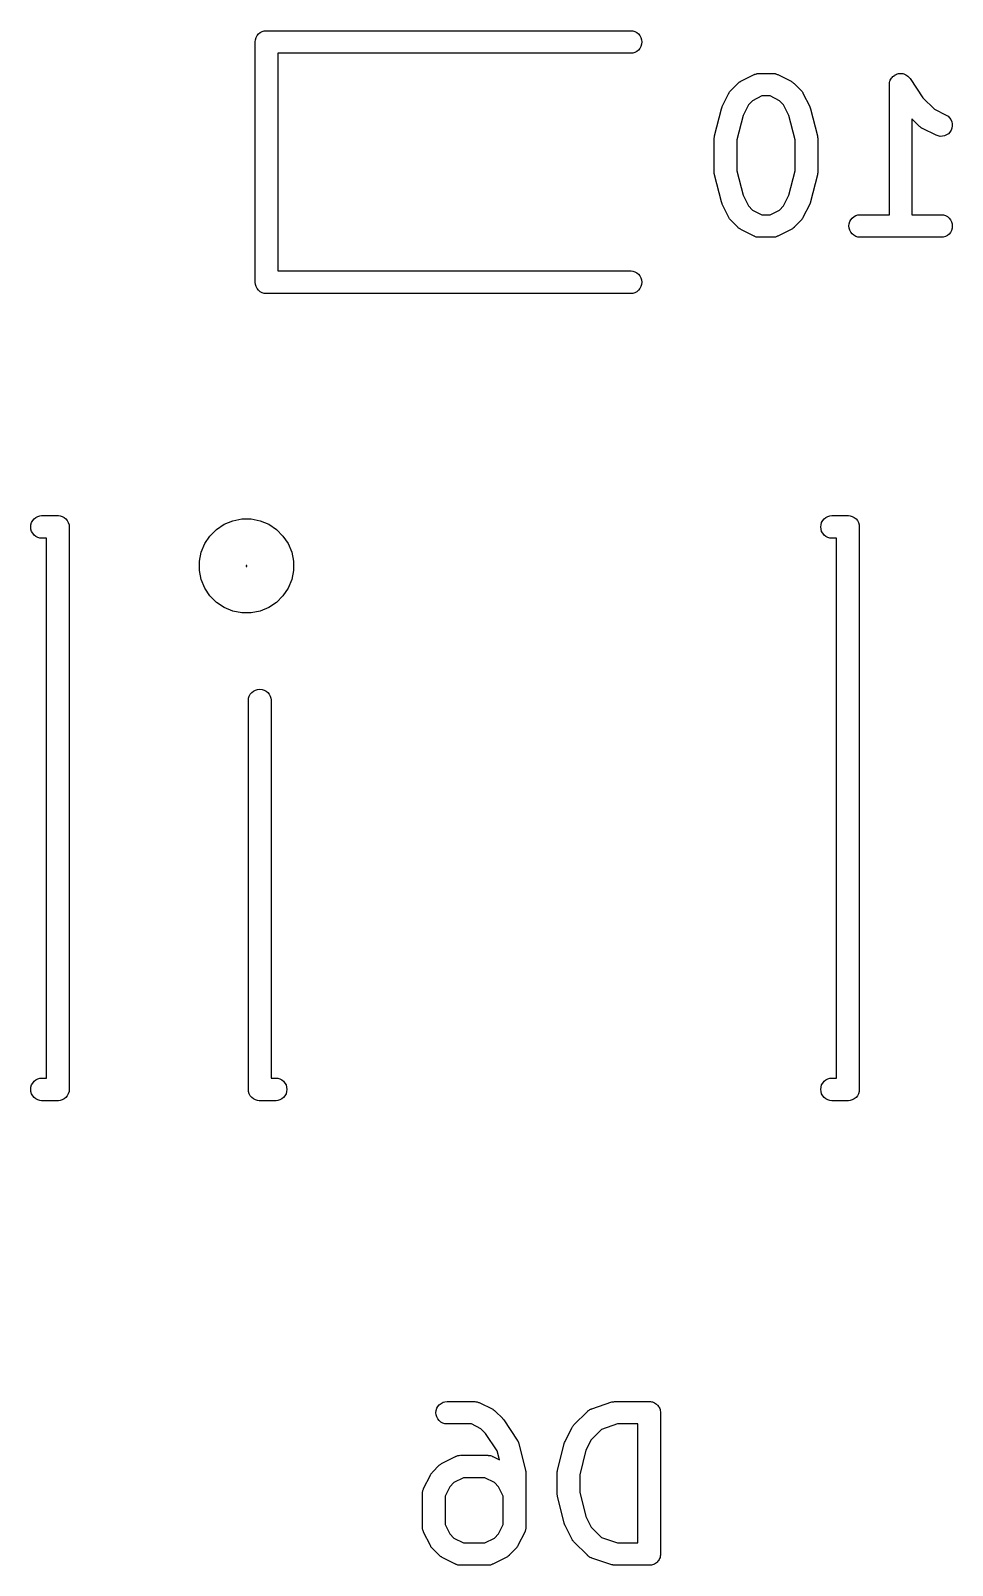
# Model space of a CAD drawing. Extents: x 145.4 to 244, y -155.2 to -73.6.
# Drawn here: x 188.07 to 194.59, y -154.2 to -143.34 of the extents above; entities that cross this region are included whole.
import ezdxf

# ---------------------------------------------------------------- set-up
doc = ezdxf.new("R2010")
doc.units = 0
doc.layers.add('BLACK', color=7, linetype='CONTINUOUS')

msp = doc.modelspace()

# ---------------------------------------------------------------- linework, layer by layer
at = {"layer": 'BLACK', "linetype": 'CONTINUOUS'}
for p, q in [((189.693, -143.355), (189.707, -143.348)), ((189.707, -143.348), (189.722, -143.343)), ((189.722, -143.343), (189.734, -143.342)), ((189.734, -143.342), (189.738, -143.342)), ((189.738, -143.342), (189.742, -143.342)), ((189.742, -143.342), (192.316, -143.342)), ((192.316, -143.342), (192.328, -143.343)), ((192.328, -143.343), (192.343, -143.348)), ((192.343, -143.348), (192.357, -143.355)), ((189.658, -143.422), (189.659, -143.406)), ((189.658, -143.426), (189.658, -143.422)), ((189.658, -145.118), (189.658, -143.426)), ((189.659, -143.406), (189.664, -143.391)), ((189.664, -143.391), (189.671, -143.377)), ((189.671, -143.377), (189.681, -143.365)), ((189.681, -143.365), (189.693, -143.355)), ((192.357, -143.355), (192.369, -143.365)), ((192.369, -143.365), (192.379, -143.377)), ((192.379, -143.377), (192.386, -143.391)), ((192.386, -143.453), (192.379, -143.467)), ((192.386, -143.391), (192.391, -143.406)), ((192.391, -143.438), (192.386, -143.453)), ((192.391, -143.406), (192.392, -143.422)), ((192.392, -143.422), (192.391, -143.438)), ((192.316, -143.502), (189.818, -143.502)), ((189.818, -143.502), (189.818, -145.042)), ((192.328, -143.501), (192.316, -143.502)), ((192.343, -143.496), (192.328, -143.501)), ((192.357, -143.489), (192.343, -143.496)), ((192.369, -143.479), (192.357, -143.489)), ((192.379, -143.467), (192.369, -143.479)), ((193.092, -143.7), (193.187, -143.653)), ((193.187, -143.653), (193.188, -143.652)), ((193.188, -143.652), (193.19, -143.652)), ((193.19, -143.652), (193.192, -143.65)), ((193.192, -143.65), (193.197, -143.649)), ((193.197, -143.649), (193.203, -143.647)), ((193.203, -143.647), (193.205, -143.647)), ((193.205, -143.647), (193.207, -143.646)), ((193.207, -143.646), (193.213, -143.645)), ((193.213, -143.645), (193.218, -143.645)), ((193.218, -143.645), (193.22, -143.645)), ((193.22, -143.645), (193.223, -143.644)), ((193.223, -143.644), (193.318, -143.644)), ((193.318, -143.644), (193.319, -143.644)), ((193.319, -143.644), (193.321, -143.645)), ((193.321, -143.645), (193.324, -143.645)), ((193.324, -143.645), (193.329, -143.646)), ((193.329, -143.646), (193.335, -143.646)), ((193.335, -143.646), (193.337, -143.647)), ((193.337, -143.647), (193.339, -143.647)), ((193.339, -143.647), (193.344, -143.649)), ((193.344, -143.649), (193.349, -143.651)), ((193.349, -143.651), (193.352, -143.652)), ((193.352, -143.652), (193.354, -143.653)), ((193.354, -143.653), (193.449, -143.7)), ((194.157, -143.679), (194.162, -143.673)), ((194.162, -143.673), (194.167, -143.667)), ((194.167, -143.667), (194.173, -143.663)), ((194.167, -143.667), (194.167, -143.667)), ((194.167, -143.667), (194.167, -143.667)), ((194.173, -143.663), (194.179, -143.658)), ((194.179, -143.657), (194.186, -143.654)), ((194.179, -143.658), (194.179, -143.657)), ((194.179, -143.657), (194.179, -143.657)), ((194.186, -143.654), (194.193, -143.65)), ((194.193, -143.65), (194.201, -143.648)), ((194.193, -143.65), (194.193, -143.65)), ((194.193, -143.65), (194.193, -143.65)), ((194.201, -143.648), (194.208, -143.646)), ((194.208, -143.646), (194.215, -143.645)), ((194.208, -143.646), (194.208, -143.646)), ((194.208, -143.646), (194.208, -143.646)), ((194.215, -143.645), (194.223, -143.644)), ((194.223, -143.644), (194.223, -143.644)), ((194.223, -143.644), (194.231, -143.645)), ((194.223, -143.644), (194.223, -143.644)), ((194.231, -143.645), (194.239, -143.646)), ((194.239, -143.646), (194.239, -143.646)), ((194.239, -143.646), (194.239, -143.646)), ((194.239, -143.646), (194.246, -143.648)), ((194.246, -143.648), (194.254, -143.651)), ((194.254, -143.651), (194.254, -143.651)), ((194.254, -143.651), (194.254, -143.651)), ((194.254, -143.651), (194.26, -143.654)), ((194.26, -143.654), (194.267, -143.658)), ((194.267, -143.658), (194.267, -143.658)), ((194.267, -143.658), (194.267, -143.658)), ((194.267, -143.658), (194.273, -143.663)), ((194.273, -143.663), (194.279, -143.668)), ((194.279, -143.668), (194.279, -143.668)), ((194.279, -143.668), (194.279, -143.668)), ((194.279, -143.668), (194.284, -143.674)), ((194.284, -143.674), (194.289, -143.68)), ((192.961, -143.879), (193.008, -143.784)), ((193.008, -143.784), (193.009, -143.783)), ((193.009, -143.783), (193.011, -143.779)), ((193.011, -143.779), (193.013, -143.775)), ((193.013, -143.775), (193.015, -143.773)), ((193.015, -143.773), (193.017, -143.77)), ((193.017, -143.77), (193.02, -143.767)), ((193.02, -143.767), (193.023, -143.763)), ((193.023, -143.763), (193.071, -143.715)), ((193.071, -143.715), (193.072, -143.715)), ((193.072, -143.715), (193.075, -143.712)), ((193.075, -143.712), (193.078, -143.709)), ((193.078, -143.709), (193.081, -143.707)), ((193.081, -143.707), (193.084, -143.705)), ((193.084, -143.705), (193.088, -143.703)), ((193.088, -143.703), (193.092, -143.7)), ((193.449, -143.7), (193.45, -143.701)), ((193.45, -143.701), (193.454, -143.703)), ((193.454, -143.703), (193.458, -143.706)), ((193.458, -143.706), (193.46, -143.708)), ((193.46, -143.708), (193.463, -143.709)), ((193.463, -143.709), (193.466, -143.713)), ((193.466, -143.713), (193.47, -143.715)), ((193.47, -143.715), (193.517, -143.763)), ((193.517, -143.763), (193.518, -143.764)), ((193.518, -143.764), (193.521, -143.767)), ((193.521, -143.767), (193.524, -143.771)), ((193.524, -143.771), (193.526, -143.773)), ((193.526, -143.773), (193.528, -143.776)), ((193.528, -143.776), (193.53, -143.78)), ((193.53, -143.78), (193.532, -143.784)), ((193.532, -143.784), (193.58, -143.879)), ((194.143, -143.723), (194.144, -143.715)), ((194.143, -143.724), (194.143, -143.723)), ((194.143, -143.723), (194.143, -143.723)), ((194.143, -143.723), (194.143, -143.723)), ((194.143, -143.723), (194.143, -143.723)), ((194.143, -144.644), (194.143, -143.724)), ((194.144, -143.708), (194.147, -143.7)), ((194.144, -143.715), (194.144, -143.708)), ((194.144, -143.708), (194.144, -143.708)), ((194.144, -143.708), (194.144, -143.708)), ((194.147, -143.7), (194.149, -143.693)), ((194.149, -143.693), (194.153, -143.686)), ((194.149, -143.693), (194.149, -143.693)), ((194.149, -143.693), (194.149, -143.693)), ((194.153, -143.686), (194.157, -143.679)), ((194.157, -143.679), (194.157, -143.679)), ((194.157, -143.679), (194.157, -143.679)), ((194.289, -143.68), (194.38, -143.816)), ((192.955, -143.894), (192.958, -143.887)), ((192.955, -143.895), (192.955, -143.894)), ((192.955, -143.894), (192.955, -143.894)), ((192.955, -143.894), (192.955, -143.894)), ((192.958, -143.887), (192.96, -143.88)), ((192.96, -143.88), (192.961, -143.879)), ((192.961, -143.879), (192.961, -143.879)), ((193.146, -143.867), (193.108, -143.943)), ((193.175, -143.838), (193.146, -143.867)), ((193.242, -143.804), (193.175, -143.838)), ((193.299, -143.804), (193.242, -143.804)), ((193.366, -143.838), (193.299, -143.804)), ((193.395, -143.867), (193.366, -143.838)), ((193.433, -143.943), (193.395, -143.867)), ((193.58, -143.879), (193.58, -143.88)), ((193.58, -143.88), (193.581, -143.88)), ((193.581, -143.88), (193.581, -143.881)), ((193.581, -143.881), (193.583, -143.888)), ((193.583, -143.888), (193.586, -143.895)), ((194.38, -143.816), (194.461, -143.897)), ((192.907, -144.086), (192.955, -143.895)), ((193.108, -143.943), (193.065, -144.115)), ((193.476, -144.115), (193.433, -143.943)), ((193.586, -143.895), (193.586, -143.895)), ((193.586, -143.895), (193.586, -143.895)), ((193.586, -143.895), (193.634, -144.086)), ((194.357, -144.019), (194.303, -143.965)), ((194.303, -143.965), (194.303, -144.644)), ((194.461, -143.897), (194.544, -143.939)), ((194.544, -143.939), (194.545, -143.939)), ((194.545, -143.939), (194.558, -143.948)), ((194.558, -143.948), (194.569, -143.958)), ((194.569, -143.958), (194.578, -143.971)), ((194.578, -143.971), (194.585, -143.986)), ((194.585, -143.986), (194.588, -144.001)), ((194.588, -144.001), (194.588, -144.016)), ((192.905, -144.101), (192.906, -144.095)), ((192.905, -144.103), (192.905, -144.101)), ((192.905, -144.104), (192.905, -144.103)), ((192.905, -144.105), (192.905, -144.104)), ((192.905, -144.343), (192.905, -144.105)), ((192.906, -144.089), (192.907, -144.087)), ((192.906, -144.095), (192.906, -144.089)), ((192.907, -144.087), (192.907, -144.086)), ((193.634, -144.086), (193.634, -144.087)), ((193.634, -144.087), (193.634, -144.088)), ((193.634, -144.088), (193.634, -144.09)), ((193.634, -144.09), (193.635, -144.096)), ((193.635, -144.096), (193.636, -144.102)), ((193.636, -144.102), (193.636, -144.104)), ((193.636, -144.104), (193.636, -144.105)), ((193.636, -144.105), (193.636, -144.343)), ((194.36, -144.022), (194.357, -144.019)), ((194.363, -144.025), (194.36, -144.022)), ((194.366, -144.027), (194.363, -144.025)), ((194.369, -144.029), (194.366, -144.027)), ((194.373, -144.031), (194.369, -144.029)), ((194.376, -144.034), (194.373, -144.031)), ((194.377, -144.034), (194.376, -144.034)), ((194.473, -144.082), (194.377, -144.034)), ((194.487, -144.087), (194.473, -144.082)), ((194.503, -144.09), (194.487, -144.087)), ((194.518, -144.089), (194.503, -144.09)), ((194.533, -144.086), (194.518, -144.089)), ((194.548, -144.08), (194.533, -144.086)), ((194.561, -144.071), (194.548, -144.08)), ((194.571, -144.06), (194.561, -144.071)), ((194.58, -144.046), (194.571, -144.06)), ((194.585, -144.032), (194.58, -144.046)), ((194.588, -144.016), (194.585, -144.032)), ((193.065, -144.115), (193.065, -144.334)), ((193.476, -144.334), (193.476, -144.115)), ((192.905, -144.345), (192.905, -144.343)), ((192.905, -144.346), (192.905, -144.345)), ((192.905, -144.353), (192.905, -144.346)), ((192.906, -144.359), (192.905, -144.353)), ((192.907, -144.36), (192.906, -144.359)), ((192.907, -144.362), (192.907, -144.36)), ((192.907, -144.363), (192.907, -144.362)), ((192.955, -144.553), (192.907, -144.363)), ((193.065, -144.334), (193.108, -144.506)), ((193.433, -144.506), (193.476, -144.334)), ((193.634, -144.363), (193.586, -144.553)), ((193.635, -144.354), (193.634, -144.36)), ((193.634, -144.36), (193.634, -144.361)), ((193.634, -144.361), (193.634, -144.363)), ((193.636, -144.347), (193.635, -144.354)), ((193.636, -144.343), (193.636, -144.345)), ((193.636, -144.345), (193.636, -144.346)), ((193.636, -144.346), (193.636, -144.347)), ((193.108, -144.506), (193.146, -144.582)), ((193.395, -144.582), (193.433, -144.506)), ((192.955, -144.554), (192.955, -144.553)), ((192.957, -144.561), (192.955, -144.554)), ((192.955, -144.554), (192.955, -144.554)), ((192.96, -144.568), (192.957, -144.561)), ((192.96, -144.569), (192.96, -144.568)), ((192.96, -144.568), (192.96, -144.568)), ((192.961, -144.57), (192.96, -144.569)), ((193.008, -144.665), (192.961, -144.57)), ((193.146, -144.582), (193.175, -144.611)), ((193.175, -144.611), (193.242, -144.644)), ((193.242, -144.644), (193.299, -144.644)), ((193.299, -144.644), (193.366, -144.611)), ((193.366, -144.611), (193.395, -144.582)), ((193.58, -144.57), (193.532, -144.665)), ((193.583, -144.562), (193.58, -144.569)), ((193.58, -144.569), (193.58, -144.569)), ((193.58, -144.569), (193.58, -144.57)), ((193.586, -144.555), (193.583, -144.562)), ((193.586, -144.553), (193.586, -144.554)), ((193.586, -144.554), (193.586, -144.555)), ((193.586, -144.555), (193.586, -144.555)), ((193.893, -144.658), (193.906, -144.65)), ((193.906, -144.65), (193.921, -144.646)), ((193.921, -144.646), (193.937, -144.644)), ((193.937, -144.644), (194.143, -144.644)), ((194.303, -144.644), (194.508, -144.644)), ((194.508, -144.644), (194.51, -144.644)), ((194.51, -144.644), (194.525, -144.646)), ((194.525, -144.646), (194.54, -144.651)), ((194.54, -144.651), (194.554, -144.658)), ((193.011, -144.669), (193.008, -144.665)), ((193.013, -144.673), (193.011, -144.669)), ((193.015, -144.675), (193.013, -144.673)), ((193.017, -144.678), (193.015, -144.675)), ((193.02, -144.681), (193.017, -144.678)), ((193.022, -144.685), (193.02, -144.681)), ((193.023, -144.686), (193.022, -144.685)), ((193.071, -144.733), (193.023, -144.686)), ((193.074, -144.736), (193.071, -144.733)), ((193.078, -144.739), (193.074, -144.736)), ((193.08, -144.741), (193.078, -144.739)), ((193.083, -144.743), (193.08, -144.741)), ((193.087, -144.745), (193.083, -144.743)), ((193.091, -144.748), (193.087, -144.745)), ((193.092, -144.748), (193.091, -144.748)), ((193.187, -144.796), (193.092, -144.748)), ((193.449, -144.748), (193.354, -144.796)), ((193.453, -144.746), (193.449, -144.748)), ((193.457, -144.744), (193.453, -144.746)), ((193.459, -144.742), (193.457, -144.744)), ((193.462, -144.74), (193.459, -144.742)), ((193.465, -144.737), (193.462, -144.74)), ((193.469, -144.734), (193.465, -144.737)), ((193.47, -144.733), (193.469, -144.734)), ((193.517, -144.686), (193.47, -144.733)), ((193.52, -144.682), (193.517, -144.686)), ((193.523, -144.679), (193.52, -144.682)), ((193.525, -144.676), (193.523, -144.679)), ((193.527, -144.674), (193.525, -144.676)), ((193.529, -144.67), (193.527, -144.674)), ((193.532, -144.666), (193.529, -144.67)), ((193.532, -144.665), (193.532, -144.666)), ((193.857, -144.724), (193.859, -144.708)), ((193.858, -144.739), (193.857, -144.724)), ((193.863, -144.754), (193.858, -144.739)), ((193.859, -144.708), (193.863, -144.693)), ((193.863, -144.693), (193.871, -144.68)), ((193.87, -144.768), (193.863, -144.754)), ((193.871, -144.68), (193.881, -144.668)), ((193.881, -144.668), (193.893, -144.658)), ((194.554, -144.658), (194.566, -144.668)), ((194.566, -144.668), (194.575, -144.681)), ((194.575, -144.681), (194.583, -144.694)), ((194.582, -144.755), (194.575, -144.769)), ((194.587, -144.74), (194.582, -144.755)), ((194.583, -144.694), (194.587, -144.709)), ((194.587, -144.709), (194.588, -144.725)), ((194.588, -144.725), (194.587, -144.74)), ((193.189, -144.797), (193.187, -144.796)), ((193.191, -144.798), (193.189, -144.797)), ((193.196, -144.8), (193.191, -144.798)), ((193.201, -144.802), (193.196, -144.8)), ((193.204, -144.802), (193.201, -144.802)), ((193.206, -144.803), (193.204, -144.802)), ((193.211, -144.803), (193.206, -144.803)), ((193.217, -144.804), (193.211, -144.803)), ((193.219, -144.804), (193.217, -144.804)), ((193.222, -144.804), (193.219, -144.804)), ((193.223, -144.804), (193.222, -144.804)), ((193.318, -144.804), (193.223, -144.804)), ((193.32, -144.804), (193.318, -144.804)), ((193.323, -144.804), (193.32, -144.804)), ((193.328, -144.803), (193.323, -144.804)), ((193.333, -144.803), (193.328, -144.803)), ((193.336, -144.802), (193.333, -144.803)), ((193.338, -144.802), (193.336, -144.802)), ((193.343, -144.8), (193.338, -144.802)), ((193.348, -144.798), (193.343, -144.8)), ((193.35, -144.797), (193.348, -144.798)), ((193.353, -144.796), (193.35, -144.797)), ((193.354, -144.796), (193.353, -144.796)), ((193.88, -144.78), (193.87, -144.768)), ((193.892, -144.79), (193.88, -144.78)), ((193.905, -144.798), (193.892, -144.79)), ((193.92, -144.803), (193.905, -144.798)), ((193.936, -144.804), (193.92, -144.803)), ((193.937, -144.804), (193.936, -144.804)), ((194.508, -144.804), (193.937, -144.804)), ((194.524, -144.803), (194.508, -144.804)), ((194.539, -144.798), (194.524, -144.803)), ((194.553, -144.791), (194.539, -144.798)), ((194.565, -144.781), (194.553, -144.791)), ((194.575, -144.769), (194.565, -144.781)), ((189.818, -145.042), (192.316, -145.042)), ((192.316, -145.042), (192.328, -145.043)), ((192.328, -145.043), (192.343, -145.048)), ((192.343, -145.048), (192.357, -145.055)), ((192.357, -145.055), (192.369, -145.065)), ((192.369, -145.065), (192.379, -145.077)), ((192.379, -145.077), (192.386, -145.091)), ((189.658, -145.122), (189.658, -145.118)), ((189.659, -145.138), (189.658, -145.122)), ((189.664, -145.153), (189.659, -145.138)), ((189.671, -145.167), (189.664, -145.153)), ((189.681, -145.179), (189.671, -145.167)), ((189.693, -145.189), (189.681, -145.179)), ((189.707, -145.196), (189.693, -145.189)), ((189.722, -145.201), (189.707, -145.196)), ((192.343, -145.196), (192.328, -145.201)), ((192.357, -145.189), (192.343, -145.196)), ((192.369, -145.179), (192.357, -145.189)), ((192.379, -145.167), (192.369, -145.179)), ((192.386, -145.153), (192.379, -145.167)), ((192.386, -145.091), (192.391, -145.106)), ((192.391, -145.138), (192.386, -145.153)), ((192.391, -145.106), (192.392, -145.122)), ((192.392, -145.122), (192.391, -145.138)), ((189.738, -145.202), (189.722, -145.201)), ((189.742, -145.202), (189.738, -145.202)), ((192.316, -145.202), (189.742, -145.202)), ((192.328, -145.201), (192.316, -145.202)), ((188.072, -146.838), (188.076, -146.823)), ((188.076, -146.823), (188.084, -146.809)), ((188.084, -146.809), (188.094, -146.797)), ((188.094, -146.797), (188.106, -146.787)), ((188.106, -146.787), (188.12, -146.78)), ((188.12, -146.78), (188.135, -146.775)), ((188.135, -146.775), (188.147, -146.774)), ((188.147, -146.774), (188.258, -146.774)), ((188.258, -146.774), (188.262, -146.774)), ((188.262, -146.774), (188.266, -146.774)), ((188.266, -146.774), (188.278, -146.775)), ((188.278, -146.775), (188.293, -146.78)), ((188.293, -146.78), (188.307, -146.787)), ((188.307, -146.787), (188.319, -146.797)), ((188.319, -146.797), (188.329, -146.809)), ((188.329, -146.809), (188.336, -146.823)), ((188.336, -146.823), (188.341, -146.838)), ((189.439, -146.835), (189.499, -146.81)), ((189.499, -146.81), (189.563, -146.797)), ((189.563, -146.797), (189.629, -146.797)), ((189.629, -146.797), (189.693, -146.81)), ((189.693, -146.81), (189.753, -146.835)), ((193.66, -146.838), (193.664, -146.823)), ((193.664, -146.823), (193.672, -146.809)), ((193.672, -146.809), (193.682, -146.797)), ((193.682, -146.797), (193.694, -146.787)), ((193.694, -146.787), (193.708, -146.78)), ((193.708, -146.78), (193.723, -146.775)), ((193.723, -146.775), (193.735, -146.774)), ((193.735, -146.774), (193.846, -146.774)), ((193.846, -146.774), (193.85, -146.774)), ((193.85, -146.774), (193.854, -146.774)), ((193.854, -146.774), (193.866, -146.775)), ((193.866, -146.775), (193.881, -146.78)), ((193.881, -146.78), (193.895, -146.787)), ((193.895, -146.787), (193.907, -146.797)), ((193.907, -146.797), (193.917, -146.809)), ((193.917, -146.809), (193.924, -146.823)), ((193.924, -146.823), (193.929, -146.838)), ((188.07, -146.854), (188.072, -146.838)), ((188.072, -146.87), (188.07, -146.854)), ((188.076, -146.885), (188.072, -146.87)), ((188.084, -146.899), (188.076, -146.885)), ((188.094, -146.911), (188.084, -146.899)), ((188.106, -146.921), (188.094, -146.911)), ((188.12, -146.928), (188.106, -146.921)), ((188.135, -146.933), (188.12, -146.928)), ((188.147, -146.934), (188.135, -146.933)), ((188.182, -146.934), (188.147, -146.934)), ((188.182, -150.754), (188.182, -146.934)), ((188.341, -146.838), (188.342, -146.854)), ((188.342, -146.854), (188.342, -146.858)), ((188.342, -146.858), (188.342, -150.83)), ((189.301, -146.972), (189.338, -146.918)), ((189.338, -146.918), (189.384, -146.871)), ((189.384, -146.871), (189.439, -146.835)), ((189.753, -146.835), (189.808, -146.871)), ((189.808, -146.871), (189.854, -146.918)), ((189.854, -146.918), (189.891, -146.972)), ((193.658, -146.854), (193.66, -146.838)), ((193.66, -146.87), (193.658, -146.854)), ((193.664, -146.885), (193.66, -146.87)), ((193.672, -146.899), (193.664, -146.885)), ((193.682, -146.911), (193.672, -146.899)), ((193.694, -146.921), (193.682, -146.911)), ((193.708, -146.928), (193.694, -146.921)), ((193.723, -146.933), (193.708, -146.928)), ((193.735, -146.934), (193.723, -146.933)), ((193.77, -146.934), (193.735, -146.934)), ((193.77, -150.754), (193.77, -146.934)), ((193.929, -146.838), (193.93, -146.854)), ((193.93, -146.854), (193.93, -146.858)), ((193.93, -146.858), (193.93, -150.83)), ((189.264, -147.097), (189.276, -147.033)), ((189.276, -147.033), (189.301, -146.972)), ((189.891, -146.972), (189.916, -147.033)), ((189.916, -147.033), (189.928, -147.097)), ((189.264, -147.162), (189.264, -147.097)), ((189.594, -147.127), (189.593, -147.127)), ((189.593, -147.127), (189.593, -147.128)), ((189.593, -147.128), (189.593, -147.128)), ((189.593, -147.128), (189.593, -147.129)), ((189.593, -147.129), (189.593, -147.13)), ((189.593, -147.13), (189.593, -147.131)), ((189.593, -147.131), (189.593, -147.131)), ((189.593, -147.131), (189.593, -147.132)), ((189.593, -147.132), (189.594, -147.132)), ((189.595, -147.126), (189.594, -147.126)), ((189.594, -147.126), (189.594, -147.127)), ((189.594, -147.132), (189.594, -147.133)), ((189.594, -147.133), (189.595, -147.133)), ((189.596, -147.126), (189.595, -147.126)), ((189.595, -147.133), (189.596, -147.133)), ((189.597, -147.126), (189.596, -147.126)), ((189.596, -147.126), (189.596, -147.126)), ((189.596, -147.133), (189.596, -147.133)), ((189.596, -147.133), (189.597, -147.133)), ((189.598, -147.126), (189.597, -147.126)), ((189.597, -147.133), (189.598, -147.133)), ((189.598, -147.127), (189.598, -147.126)), ((189.599, -147.127), (189.598, -147.127)), ((189.598, -147.133), (189.598, -147.132)), ((189.598, -147.132), (189.599, -147.132)), ((189.599, -147.128), (189.599, -147.127)), ((189.599, -147.129), (189.599, -147.128)), ((189.599, -147.128), (189.599, -147.128)), ((189.599, -147.13), (189.599, -147.129)), ((189.599, -147.131), (189.599, -147.13)), ((189.599, -147.132), (189.599, -147.131)), ((189.599, -147.131), (189.599, -147.131)), ((189.928, -147.097), (189.928, -147.162)), ((189.276, -147.226), (189.264, -147.162)), ((189.301, -147.287), (189.276, -147.226)), ((189.916, -147.226), (189.891, -147.287)), ((189.928, -147.162), (189.916, -147.226)), ((189.338, -147.341), (189.301, -147.287)), ((189.384, -147.388), (189.338, -147.341)), ((189.854, -147.341), (189.808, -147.388)), ((189.891, -147.287), (189.854, -147.341)), ((189.439, -147.424), (189.384, -147.388)), ((189.499, -147.449), (189.439, -147.424)), ((189.563, -147.462), (189.499, -147.449)), ((189.629, -147.462), (189.563, -147.462)), ((189.693, -147.449), (189.629, -147.462)), ((189.753, -147.424), (189.693, -147.449)), ((189.808, -147.388), (189.753, -147.424)), ((189.633, -148.025), (189.645, -148.015)), ((189.645, -148.015), (189.659, -148.008)), ((189.659, -148.008), (189.674, -148.003)), ((189.674, -148.003), (189.69, -148.002)), ((189.69, -148.002), (189.706, -148.003)), ((189.706, -148.003), (189.721, -148.008)), ((189.721, -148.008), (189.735, -148.015)), ((189.735, -148.015), (189.747, -148.025)), ((189.61, -148.078), (189.611, -148.066)), ((189.61, -150.83), (189.61, -148.078)), ((189.611, -148.066), (189.616, -148.051)), ((189.616, -148.051), (189.623, -148.037)), ((189.623, -148.037), (189.633, -148.025)), ((189.747, -148.025), (189.757, -148.037)), ((189.757, -148.037), (189.764, -148.051)), ((189.764, -148.051), (189.769, -148.066)), ((189.769, -148.066), (189.77, -148.078)), ((189.77, -148.078), (189.77, -150.754)), ((188.07, -150.834), (188.072, -150.818)), ((188.072, -150.85), (188.07, -150.834)), ((188.072, -150.818), (188.076, -150.803)), ((188.076, -150.803), (188.084, -150.789)), ((188.084, -150.789), (188.094, -150.777)), ((188.094, -150.777), (188.106, -150.767)), ((188.106, -150.767), (188.12, -150.76)), ((188.12, -150.76), (188.135, -150.755)), ((188.135, -150.755), (188.147, -150.754)), ((188.147, -150.754), (188.182, -150.754)), ((188.342, -150.834), (188.341, -150.85)), ((188.342, -150.83), (188.342, -150.834)), ((189.61, -150.834), (189.61, -150.83)), ((189.611, -150.85), (189.61, -150.834)), ((189.77, -150.754), (189.805, -150.754)), ((189.805, -150.754), (189.817, -150.755)), ((189.817, -150.755), (189.832, -150.76)), ((189.832, -150.76), (189.846, -150.767)), ((189.846, -150.767), (189.858, -150.777)), ((189.858, -150.777), (189.868, -150.789)), ((189.868, -150.789), (189.876, -150.803)), ((189.876, -150.803), (189.88, -150.818)), ((189.88, -150.818), (189.882, -150.834)), ((189.882, -150.834), (189.88, -150.85)), ((193.658, -150.834), (193.66, -150.818)), ((193.66, -150.85), (193.658, -150.834)), ((193.66, -150.818), (193.664, -150.803)), ((193.664, -150.803), (193.672, -150.789)), ((193.672, -150.789), (193.682, -150.777)), ((193.682, -150.777), (193.694, -150.767)), ((193.694, -150.767), (193.708, -150.76)), ((193.708, -150.76), (193.723, -150.755)), ((193.723, -150.755), (193.735, -150.754)), ((193.735, -150.754), (193.77, -150.754)), ((193.93, -150.834), (193.929, -150.85)), ((193.93, -150.83), (193.93, -150.834)), ((188.076, -150.865), (188.072, -150.85)), ((188.084, -150.879), (188.076, -150.865)), ((188.094, -150.891), (188.084, -150.879)), ((188.106, -150.901), (188.094, -150.891)), ((188.12, -150.908), (188.106, -150.901)), ((188.135, -150.913), (188.12, -150.908)), ((188.147, -150.914), (188.135, -150.913)), ((188.258, -150.914), (188.147, -150.914)), ((188.262, -150.914), (188.258, -150.914)), ((188.266, -150.914), (188.262, -150.914)), ((188.278, -150.913), (188.266, -150.914)), ((188.293, -150.908), (188.278, -150.913)), ((188.307, -150.901), (188.293, -150.908)), ((188.319, -150.891), (188.307, -150.901)), ((188.329, -150.879), (188.319, -150.891)), ((188.336, -150.865), (188.329, -150.879)), ((188.341, -150.85), (188.336, -150.865)), ((189.616, -150.865), (189.611, -150.85)), ((189.623, -150.879), (189.616, -150.865)), ((189.633, -150.891), (189.623, -150.879)), ((189.645, -150.901), (189.633, -150.891)), ((189.659, -150.908), (189.645, -150.901)), ((189.674, -150.913), (189.659, -150.908)), ((189.686, -150.914), (189.674, -150.913)), ((189.69, -150.914), (189.686, -150.914)), ((189.694, -150.914), (189.69, -150.914)), ((189.805, -150.914), (189.694, -150.914)), ((189.817, -150.913), (189.805, -150.914)), ((189.832, -150.908), (189.817, -150.913)), ((189.846, -150.901), (189.832, -150.908)), ((189.858, -150.891), (189.846, -150.901)), ((189.868, -150.879), (189.858, -150.891)), ((189.876, -150.865), (189.868, -150.879)), ((189.88, -150.85), (189.876, -150.865)), ((193.664, -150.865), (193.66, -150.85)), ((193.672, -150.879), (193.664, -150.865)), ((193.682, -150.891), (193.672, -150.879)), ((193.694, -150.901), (193.682, -150.891)), ((193.708, -150.908), (193.694, -150.901)), ((193.723, -150.913), (193.708, -150.908)), ((193.735, -150.914), (193.723, -150.913)), ((193.846, -150.914), (193.735, -150.914)), ((193.85, -150.914), (193.846, -150.914)), ((193.854, -150.914), (193.85, -150.914)), ((193.866, -150.913), (193.854, -150.914)), ((193.881, -150.908), (193.866, -150.913)), ((193.895, -150.901), (193.881, -150.908)), ((193.907, -150.891), (193.895, -150.901)), ((193.917, -150.879), (193.907, -150.891)), ((193.924, -150.865), (193.917, -150.879)), ((193.929, -150.85), (193.924, -150.865)), ((190.936, -153.122), (190.938, -153.106)), ((190.937, -153.137), (190.936, -153.122)), ((190.938, -153.106), (190.942, -153.091)), ((190.942, -153.091), (190.95, -153.078)), ((190.95, -153.078), (190.96, -153.066)), ((190.96, -153.066), (190.972, -153.056)), ((190.972, -153.056), (190.986, -153.048)), ((190.986, -153.048), (191, -153.044)), ((191, -153.044), (191.016, -153.042)), ((191.016, -153.042), (191.207, -153.042)), ((191.207, -153.042), (191.208, -153.042)), ((191.208, -153.042), (191.21, -153.043)), ((191.21, -153.043), (191.212, -153.043)), ((191.212, -153.043), (191.218, -153.044)), ((191.218, -153.044), (191.223, -153.044)), ((191.223, -153.044), (191.225, -153.045)), ((191.225, -153.045), (191.228, -153.045)), ((191.228, -153.045), (191.233, -153.047)), ((191.233, -153.047), (191.238, -153.049)), ((191.238, -153.049), (191.24, -153.05)), ((191.24, -153.05), (191.242, -153.051)), ((191.242, -153.051), (191.338, -153.098)), ((191.338, -153.098), (191.339, -153.099)), ((191.339, -153.099), (191.342, -153.101)), ((191.342, -153.101), (191.346, -153.104)), ((191.346, -153.104), (191.349, -153.106)), ((191.349, -153.106), (191.352, -153.107)), ((191.352, -153.107), (191.355, -153.111)), ((191.355, -153.111), (191.358, -153.113)), ((191.358, -153.113), (191.406, -153.161)), ((191.912, -153.209), (192.007, -153.113)), ((192.007, -153.113), (192.008, -153.113)), ((192.008, -153.113), (192.01, -153.111)), ((192.01, -153.111), (192.011, -153.109)), ((192.011, -153.109), (192.016, -153.106)), ((192.016, -153.106), (192.02, -153.103)), ((192.02, -153.103), (192.022, -153.102)), ((192.022, -153.102), (192.024, -153.1)), ((192.024, -153.1), (192.029, -153.098)), ((192.029, -153.098), (192.034, -153.096)), ((192.034, -153.096), (192.036, -153.095)), ((192.036, -153.095), (192.038, -153.094)), ((192.038, -153.094), (192.181, -153.046)), ((192.181, -153.046), (192.182, -153.046)), ((192.182, -153.046), (192.187, -153.045)), ((192.187, -153.045), (192.191, -153.044)), ((192.191, -153.044), (192.194, -153.044)), ((192.194, -153.044), (192.198, -153.043)), ((192.198, -153.043), (192.202, -153.043)), ((192.202, -153.043), (192.207, -153.042)), ((192.207, -153.042), (192.445, -153.042)), ((192.445, -153.042), (192.445, -153.042)), ((192.445, -153.042), (192.445, -153.042)), ((192.445, -153.042), (192.446, -153.042)), ((192.445, -153.042), (192.445, -153.042)), ((192.446, -153.042), (192.453, -153.043)), ((192.453, -153.043), (192.461, -153.044)), ((192.461, -153.044), (192.461, -153.044)), ((192.461, -153.044), (192.461, -153.044)), ((192.461, -153.044), (192.468, -153.046)), ((192.468, -153.046), (192.476, -153.049)), ((192.476, -153.049), (192.476, -153.049)), ((192.476, -153.049), (192.476, -153.049)), ((192.476, -153.049), (192.483, -153.052)), ((192.483, -153.052), (192.489, -153.056)), ((192.489, -153.056), (192.49, -153.056)), ((192.49, -153.056), (192.49, -153.056)), ((192.49, -153.056), (192.496, -153.061)), ((192.496, -153.061), (192.501, -153.066)), ((192.501, -153.066), (192.502, -153.066)), ((192.502, -153.066), (192.502, -153.066)), ((192.502, -153.066), (192.506, -153.072)), ((192.506, -153.072), (192.511, -153.078)), ((192.511, -153.078), (192.511, -153.078)), ((192.511, -153.078), (192.512, -153.079)), ((192.512, -153.079), (192.515, -153.085)), ((192.515, -153.085), (192.519, -153.092)), ((192.519, -153.092), (192.519, -153.092)), ((192.519, -153.092), (192.519, -153.092)), ((192.519, -153.092), (192.521, -153.1)), ((192.521, -153.1), (192.523, -153.107)), ((192.523, -153.107), (192.523, -153.107)), ((192.523, -153.107), (192.523, -153.107)), ((192.523, -153.107), (192.524, -153.115)), ((192.524, -153.115), (192.525, -153.122)), ((192.525, -153.122), (192.525, -154.122)), ((190.942, -153.152), (190.937, -153.137)), ((190.949, -153.166), (190.942, -153.152)), ((190.959, -153.178), (190.949, -153.166)), ((190.971, -153.188), (190.959, -153.178)), ((190.985, -153.196), (190.971, -153.188)), ((190.999, -153.201), (190.985, -153.196)), ((191.015, -153.202), (190.999, -153.201)), ((191.016, -153.202), (191.015, -153.202)), ((191.188, -153.202), (191.016, -153.202)), ((191.254, -153.236), (191.188, -153.202)), ((191.406, -153.161), (191.406, -153.161)), ((191.406, -153.161), (191.406, -153.161)), ((191.406, -153.161), (191.406, -153.161)), ((191.406, -153.161), (191.407, -153.162)), ((191.407, -153.162), (191.411, -153.168)), ((191.411, -153.168), (191.416, -153.173)), ((191.416, -153.173), (191.511, -153.316)), ((191.849, -153.325), (191.897, -153.229)), ((191.897, -153.228), (191.9, -153.225)), ((191.897, -153.229), (191.897, -153.228)), ((191.9, -153.225), (191.902, -153.221)), ((191.902, -153.221), (191.904, -153.218)), ((191.904, -153.218), (191.906, -153.215)), ((191.906, -153.215), (191.909, -153.212)), ((191.909, -153.212), (191.912, -153.209)), ((192.219, -153.202), (192.107, -153.24)), ((192.365, -153.202), (192.219, -153.202)), ((192.365, -154.042), (192.365, -153.202)), ((191.287, -153.269), (191.254, -153.236)), ((191.37, -153.393), (191.287, -153.269)), ((191.511, -153.316), (191.512, -153.317)), ((191.512, -153.317), (191.514, -153.322)), ((191.514, -153.322), (191.517, -153.326)), ((191.517, -153.326), (191.518, -153.329)), ((191.518, -153.329), (191.519, -153.331)), ((191.519, -153.331), (191.52, -153.336)), ((191.52, -153.336), (191.522, -153.341)), ((191.522, -153.341), (191.57, -153.532)), ((191.796, -153.532), (191.843, -153.341)), ((191.843, -153.341), (191.843, -153.34)), ((191.843, -153.34), (191.844, -153.34)), ((191.844, -153.339), (191.846, -153.332)), ((191.844, -153.34), (191.844, -153.339)), ((191.846, -153.332), (191.849, -153.325)), ((191.849, -153.325), (191.849, -153.325)), ((191.849, -153.325), (191.849, -153.325)), ((192.034, -153.313), (191.996, -153.388)), ((192.107, -153.24), (192.034, -153.313)), ((190.98, -153.479), (191.075, -153.432)), ((191.075, -153.432), (191.076, -153.431)), ((191.076, -153.431), (191.079, -153.43)), ((191.079, -153.43), (191.081, -153.429)), ((191.081, -153.429), (191.086, -153.428)), ((191.086, -153.428), (191.091, -153.426)), ((191.091, -153.426), (191.093, -153.426)), ((191.093, -153.426), (191.096, -153.425)), ((191.096, -153.425), (191.101, -153.424)), ((191.101, -153.424), (191.107, -153.423)), ((191.107, -153.423), (191.109, -153.424)), ((191.109, -153.424), (191.111, -153.423)), ((191.111, -153.423), (191.302, -153.423)), ((191.302, -153.423), (191.303, -153.423)), ((191.303, -153.423), (191.305, -153.424)), ((191.305, -153.424), (191.308, -153.424)), ((191.308, -153.424), (191.313, -153.424)), ((191.313, -153.424), (191.318, -153.425)), ((191.318, -153.425), (191.321, -153.426)), ((191.321, -153.426), (191.323, -153.426)), ((191.323, -153.426), (191.328, -153.428)), ((191.328, -153.428), (191.333, -153.43)), ((191.333, -153.43), (191.335, -153.431)), ((191.335, -153.431), (191.338, -153.432)), ((191.338, -153.432), (191.386, -153.456)), ((191.386, -153.456), (191.37, -153.393)), ((191.996, -153.388), (191.953, -153.561)), ((190.897, -153.562), (190.9, -153.558)), ((190.9, -153.558), (190.902, -153.554)), ((190.902, -153.554), (190.904, -153.551)), ((190.904, -153.551), (190.906, -153.549)), ((190.906, -153.549), (190.909, -153.545)), ((190.909, -153.545), (190.912, -153.542)), ((190.912, -153.542), (190.959, -153.494)), ((190.959, -153.494), (190.96, -153.494)), ((190.96, -153.494), (190.964, -153.491)), ((190.964, -153.491), (190.967, -153.488)), ((190.967, -153.488), (190.97, -153.486)), ((190.97, -153.486), (190.972, -153.484)), ((190.972, -153.484), (190.976, -153.482)), ((190.976, -153.482), (190.98, -153.479)), ((191.57, -153.532), (191.57, -153.533)), ((191.57, -153.533), (191.57, -153.534)), ((191.57, -153.534), (191.571, -153.535)), ((191.571, -153.535), (191.571, -153.542)), ((191.571, -153.542), (191.572, -153.548)), ((191.572, -153.548), (191.572, -153.55)), ((191.572, -153.55), (191.572, -153.551)), ((191.572, -153.551), (191.572, -153.932)), ((191.793, -153.547), (191.794, -153.541)), ((191.793, -153.548), (191.793, -153.547)), ((191.793, -153.55), (191.793, -153.548)), ((191.793, -153.551), (191.793, -153.55)), ((191.793, -153.694), (191.793, -153.551)), ((191.794, -153.541), (191.795, -153.534)), ((191.795, -153.533), (191.796, -153.532)), ((191.795, -153.534), (191.795, -153.533)), ((190.844, -153.673), (190.846, -153.668)), ((190.846, -153.668), (190.847, -153.662)), ((190.847, -153.662), (190.848, -153.66)), ((190.848, -153.66), (190.849, -153.658)), ((190.849, -153.658), (190.897, -153.563)), ((190.897, -153.563), (190.897, -153.562)), ((191.034, -153.646), (191.001, -153.713)), ((191.063, -153.617), (191.034, -153.646)), ((191.13, -153.583), (191.063, -153.617)), ((191.283, -153.583), (191.13, -153.583)), ((191.35, -153.617), (191.283, -153.583)), ((191.379, -153.646), (191.35, -153.617)), ((191.412, -153.713), (191.379, -153.646)), ((191.953, -153.561), (191.953, -153.684)), ((190.841, -153.688), (190.842, -153.683)), ((190.841, -153.69), (190.841, -153.688)), ((190.841, -153.693), (190.841, -153.69)), ((190.841, -153.694), (190.841, -153.693)), ((190.841, -153.932), (190.841, -153.694)), ((190.842, -153.683), (190.843, -153.677)), ((190.843, -153.675), (190.844, -153.673)), ((190.843, -153.677), (190.843, -153.675)), ((191.001, -153.713), (191.001, -153.913)), ((191.412, -153.913), (191.412, -153.713)), ((191.793, -153.695), (191.793, -153.694)), ((191.793, -153.697), (191.793, -153.695)), ((191.794, -153.703), (191.793, -153.697)), ((191.795, -153.709), (191.794, -153.703)), ((191.795, -153.711), (191.795, -153.709)), ((191.795, -153.712), (191.795, -153.711)), ((191.796, -153.713), (191.795, -153.712)), ((191.843, -153.904), (191.796, -153.713)), ((191.953, -153.684), (191.996, -153.856)), ((191.996, -153.856), (192.034, -153.932)), ((190.841, -153.934), (190.841, -153.932)), ((190.841, -153.937), (190.841, -153.934)), ((190.842, -153.942), (190.841, -153.937)), ((190.842, -153.947), (190.842, -153.942)), ((190.843, -153.95), (190.842, -153.947)), ((190.843, -153.952), (190.843, -153.95)), ((190.845, -153.957), (190.843, -153.952)), ((190.847, -153.962), (190.845, -153.957)), ((190.848, -153.964), (190.847, -153.962)), ((190.849, -153.967), (190.848, -153.964)), ((190.849, -153.968), (190.849, -153.967)), ((190.897, -154.063), (190.849, -153.968)), ((191.001, -153.913), (191.034, -153.98)), ((191.034, -153.98), (191.063, -154.009)), ((191.35, -154.009), (191.379, -153.98)), ((191.379, -153.98), (191.412, -153.913)), ((191.564, -153.968), (191.516, -154.063)), ((191.565, -153.965), (191.564, -153.968)), ((191.566, -153.963), (191.565, -153.965)), ((191.567, -153.958), (191.566, -153.963)), ((191.569, -153.953), (191.567, -153.958)), ((191.57, -153.951), (191.569, -153.953)), ((191.571, -153.943), (191.57, -153.949)), ((191.57, -153.949), (191.57, -153.951)), ((191.572, -153.938), (191.571, -153.943)), ((191.572, -153.932), (191.572, -153.933)), ((191.572, -153.933), (191.572, -153.935)), ((191.572, -153.935), (191.572, -153.938)), ((191.846, -153.911), (191.843, -153.904)), ((191.843, -153.904), (191.843, -153.904)), ((191.843, -153.904), (191.843, -153.904)), ((191.848, -153.918), (191.846, -153.911)), ((191.849, -153.919), (191.848, -153.918)), ((191.849, -153.92), (191.849, -153.919)), ((191.849, -153.919), (191.849, -153.919)), ((191.897, -154.015), (191.849, -153.92)), ((192.034, -153.932), (192.107, -154.005)), ((190.899, -154.067), (190.897, -154.063)), ((190.901, -154.071), (190.899, -154.067)), ((190.903, -154.073), (190.901, -154.071)), ((190.905, -154.076), (190.903, -154.073)), ((190.908, -154.079), (190.905, -154.076)), ((190.911, -154.083), (190.908, -154.079)), ((190.912, -154.084), (190.911, -154.083)), ((190.959, -154.131), (190.912, -154.084)), ((191.063, -154.009), (191.13, -154.042)), ((191.13, -154.042), (191.283, -154.042)), ((191.283, -154.042), (191.35, -154.009)), ((191.501, -154.084), (191.454, -154.131)), ((191.504, -154.08), (191.501, -154.084)), ((191.507, -154.077), (191.504, -154.08)), ((191.509, -154.074), (191.507, -154.077)), ((191.511, -154.072), (191.509, -154.074)), ((191.513, -154.068), (191.511, -154.072)), ((191.516, -154.064), (191.513, -154.068)), ((191.516, -154.063), (191.516, -154.064)), ((191.899, -154.019), (191.897, -154.015)), ((191.901, -154.023), (191.899, -154.019)), ((191.903, -154.026), (191.901, -154.023)), ((191.905, -154.029), (191.903, -154.026)), ((191.908, -154.032), (191.905, -154.029)), ((191.911, -154.035), (191.908, -154.032)), ((191.912, -154.036), (191.911, -154.035)), ((192.007, -154.131), (191.912, -154.036)), ((192.107, -154.005), (192.219, -154.042)), ((192.219, -154.042), (192.365, -154.042)), ((190.963, -154.134), (190.959, -154.131)), ((190.966, -154.137), (190.963, -154.134)), ((190.969, -154.139), (190.966, -154.137)), ((190.972, -154.141), (190.969, -154.139)), ((190.975, -154.143), (190.972, -154.141)), ((190.979, -154.146), (190.975, -154.143)), ((190.98, -154.146), (190.979, -154.146)), ((191.075, -154.194), (190.98, -154.146)), ((191.078, -154.195), (191.075, -154.194)), ((191.08, -154.196), (191.078, -154.195)), ((191.085, -154.198), (191.08, -154.196)), ((191.09, -154.2), (191.085, -154.198)), ((191.092, -154.2), (191.09, -154.2)), ((191.095, -154.201), (191.092, -154.2)), ((191.1, -154.201), (191.095, -154.201)), ((191.105, -154.202), (191.1, -154.201)), ((191.108, -154.202), (191.105, -154.202)), ((191.11, -154.202), (191.108, -154.202)), ((191.111, -154.202), (191.11, -154.202)), ((191.302, -154.202), (191.111, -154.202)), ((191.304, -154.202), (191.302, -154.202)), ((191.306, -154.202), (191.304, -154.202)), ((191.312, -154.201), (191.306, -154.202)), ((191.317, -154.201), (191.312, -154.201)), ((191.32, -154.2), (191.317, -154.201)), ((191.322, -154.2), (191.32, -154.2)), ((191.327, -154.198), (191.322, -154.2)), ((191.332, -154.196), (191.327, -154.198)), ((191.334, -154.195), (191.332, -154.196)), ((191.337, -154.194), (191.334, -154.195)), ((191.338, -154.194), (191.337, -154.194)), ((191.433, -154.146), (191.338, -154.194)), ((191.437, -154.144), (191.433, -154.146)), ((191.441, -154.142), (191.437, -154.144)), ((191.443, -154.14), (191.441, -154.142)), ((191.446, -154.138), (191.443, -154.14)), ((191.449, -154.135), (191.446, -154.138)), ((191.453, -154.132), (191.449, -154.135)), ((191.454, -154.131), (191.453, -154.132)), ((192.009, -154.133), (192.007, -154.131)), ((192.01, -154.135), (192.009, -154.133)), ((192.015, -154.138), (192.01, -154.135)), ((192.019, -154.141), (192.015, -154.138)), ((192.021, -154.142), (192.019, -154.141)), ((192.023, -154.144), (192.021, -154.142)), ((192.028, -154.146), (192.023, -154.144)), ((192.033, -154.149), (192.028, -154.146)), ((192.035, -154.149), (192.033, -154.149)), ((192.037, -154.15), (192.035, -154.149)), ((192.038, -154.151), (192.037, -154.15)), ((192.181, -154.198), (192.038, -154.151)), ((192.186, -154.199), (192.181, -154.198)), ((192.19, -154.201), (192.186, -154.199)), ((192.193, -154.201), (192.19, -154.201)), ((192.196, -154.202), (192.193, -154.201)), ((192.201, -154.202), (192.196, -154.202)), ((192.205, -154.202), (192.201, -154.202)), ((192.207, -154.202), (192.205, -154.202)), ((192.445, -154.202), (192.207, -154.202)), ((192.452, -154.202), (192.445, -154.202)), ((192.46, -154.201), (192.452, -154.202)), ((192.467, -154.199), (192.46, -154.201)), ((192.46, -154.201), (192.46, -154.201)), ((192.46, -154.201), (192.46, -154.201)), ((192.475, -154.197), (192.467, -154.199)), ((192.482, -154.193), (192.475, -154.196)), ((192.475, -154.196), (192.475, -154.196)), ((192.475, -154.196), (192.475, -154.197)), ((192.488, -154.189), (192.482, -154.193)), ((192.489, -154.189), (192.488, -154.189)), ((192.495, -154.184), (192.489, -154.189)), ((192.489, -154.189), (192.489, -154.189)), ((192.501, -154.18), (192.495, -154.184)), ((192.506, -154.173), (192.501, -154.179)), ((192.501, -154.179), (192.501, -154.179)), ((192.501, -154.179), (192.501, -154.18)), ((192.511, -154.168), (192.506, -154.173)), ((192.514, -154.16), (192.511, -154.167)), ((192.511, -154.167), (192.511, -154.167)), ((192.511, -154.167), (192.511, -154.168)), ((192.518, -154.154), (192.514, -154.16)), ((192.521, -154.146), (192.518, -154.153)), ((192.518, -154.153), (192.518, -154.154)), ((192.518, -154.154), (192.518, -154.154)), ((192.523, -154.139), (192.521, -154.146)), ((192.524, -154.131), (192.523, -154.138)), ((192.523, -154.138), (192.523, -154.139)), ((192.523, -154.139), (192.523, -154.139)), ((192.525, -154.123), (192.524, -154.131)), ((192.525, -154.122), (192.525, -154.123)), ((192.525, -154.123), (192.525, -154.123)), ((192.525, -154.123), (192.525, -154.123)), ((192.525, -154.123), (192.525, -154.123))]:
    msp.add_line(p, q, dxfattribs=at)

doc.saveas('drawing.dxf')
